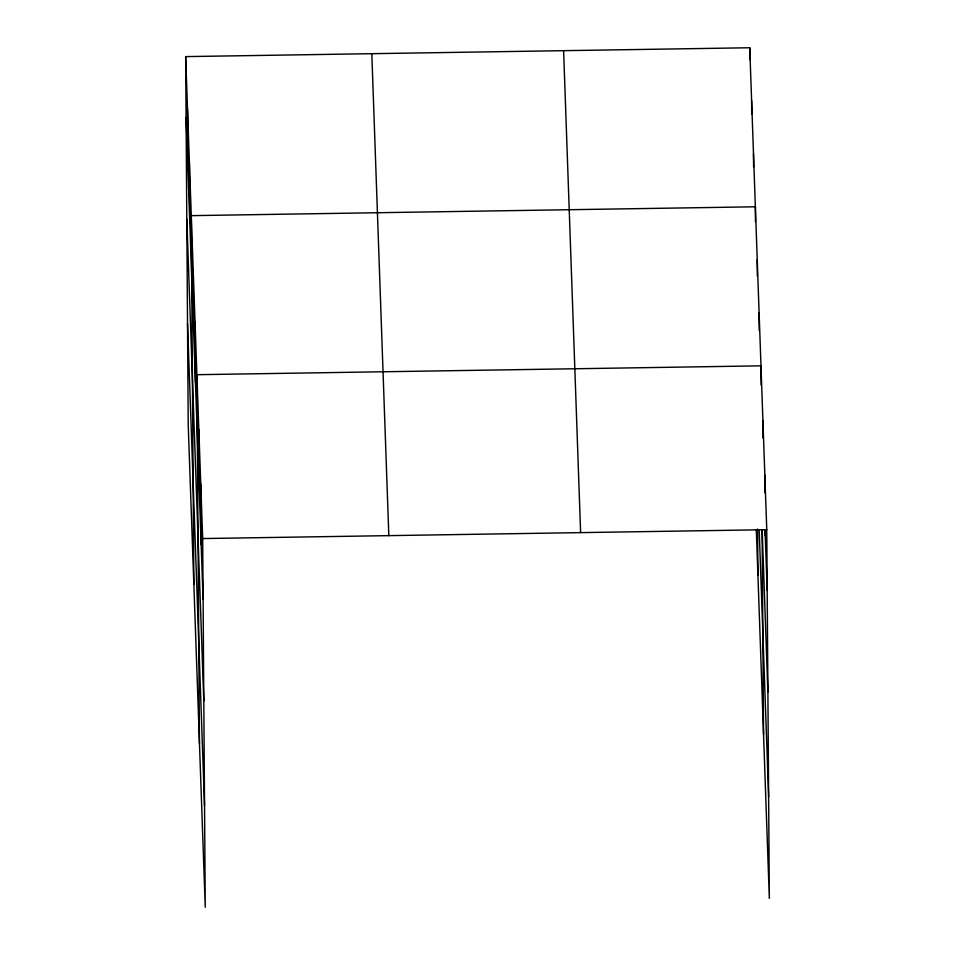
<?xml version="1.0" encoding="UTF-8"?>
<svg xmlns="http://www.w3.org/2000/svg" width="955" height="955" viewBox="0 0 955 955"><rect width="100%" height="100%" fill="white"/><g stroke="black" fill="none" stroke-linecap="round" stroke-linejoin="round"><path stroke-width="1.43" d="M185.664 56.608L202.675 538.56L205.253 907.25L188.231 425.297L185.664 56.608L749.747 47.75L766.77 529.703L769.336 898.392L756.324 529.834M202.675 538.56L766.77 529.703M765.051 529.941L767.187 590.465M762.162 529.691L767.892 692.077M759.201 529.834L768.632 796.78M563.605 50.675L580.616 532.627M371.805 53.683L388.828 535.636M186.082 117.37L203.105 599.322M186.798 218.982L203.809 700.934M187.526 323.673L204.537 805.638M764.836 475.077L764.955 492.864M765.218 529.918L765.265 535.839M762.902 420.463L763.033 438.238M761.111 385.104L760.98 365.837L196.897 374.694L199.464 743.384M762.126 529.667L763.558 734.526M759.106 312.822L759.237 330.609M757.231 259.808L757.351 276.114M755.465 221.62L755.369 206.793L191.275 215.651L193.853 584.341M757.613 529.034L757.936 575.483M753.495 153.779L753.591 167.113M751.621 100.764L751.716 114.099M749.747 47.75L749.83 59.604M200.753 483.934L201.171 544.696M198.819 429.32L199.249 490.07M195.023 321.68L195.441 382.442M193.149 268.665L193.567 329.427M189.4 162.637L189.83 223.398M187.538 109.622L187.956 170.384"/></g></svg>
